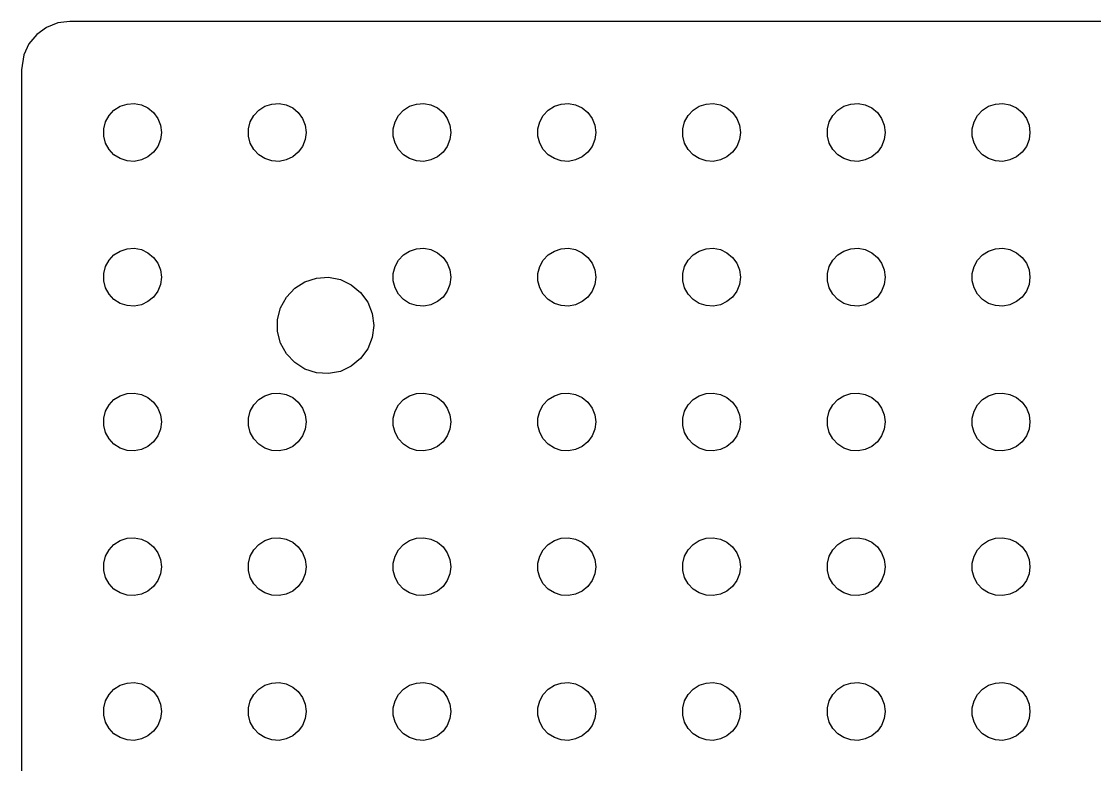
# Model space of a CAD drawing. Header units: metres. Extents: x -116 to 116, y -154 to 154.
# Drawn here: x -116.5 to -5.3, y 77 to 154 of the extents above; entities that cross this region are included whole.
import ezdxf

# ---------------------------------------------------------------- set-up
doc = ezdxf.new("R2010")
doc.units = ezdxf.units.M

msp = doc.modelspace()

# ---------------------------------------------------------------- linework, layer by layer
for p, q in [((-112.743, 153.843), (-113.909, 153.382)), ((-111.5, 154), (-112.743, 153.843)), ((111.5, 154), (-111.5, 154)), ((-114.923, 152.645), (-115.722, 151.679)), ((-113.909, 153.382), (-114.923, 152.645)), ((-115.722, 151.679), (-116.255, 150.545)), ((-116.255, 150.545), (-116.5, 149)), ((-116.5, 149), (-116.5, -149)), ((-107.427, 144.263), (-106.912, 144.812)), ((-106.912, 144.812), (-106.277, 145.214)), ((-106.277, 145.214), (-105.562, 145.447)), ((-105.562, 145.447), (-104.812, 145.494)), ((-104.812, 145.494), (-104.073, 145.353)), ((-104.073, 145.353), (-103.393, 145.033)), ((-103.393, 145.033), (-102.813, 144.554)), ((-102.813, 144.554), (-102.371, 143.945)), ((-92.427, 144.263), (-91.9123, 144.812)), ((-91.9123, 144.812), (-91.2773, 145.214)), ((-91.2773, 145.214), (-90.5621, 145.447)), ((-90.5621, 145.447), (-89.8116, 145.494)), ((-89.8116, 145.494), (-89.073, 145.353)), ((-89.073, 145.353), (-88.3925, 145.033)), ((-88.3925, 145.033), (-87.8131, 144.554)), ((-87.8131, 144.554), (-87.3711, 143.945)), ((-77.427, 144.263), (-76.9123, 144.812)), ((-76.9123, 144.812), (-76.2773, 145.214)), ((-76.2773, 145.214), (-75.5621, 145.447)), ((-75.5621, 145.447), (-74.8116, 145.494)), ((-74.8116, 145.494), (-74.073, 145.353)), ((-74.073, 145.353), (-73.3925, 145.033)), ((-73.3925, 145.033), (-72.8131, 144.554)), ((-72.8131, 144.554), (-72.3711, 143.945)), ((-62.427, 144.263), (-61.9123, 144.812)), ((-61.9123, 144.812), (-61.2773, 145.214)), ((-61.2773, 145.214), (-60.5621, 145.447)), ((-60.5621, 145.447), (-59.8116, 145.494)), ((-59.8116, 145.494), (-59.0729, 145.353)), ((-59.0729, 145.353), (-58.3925, 145.033)), ((-58.3925, 145.033), (-57.8131, 144.554)), ((-57.8131, 144.554), (-57.3711, 143.945)), ((-47.427, 144.263), (-46.9123, 144.812)), ((-46.9123, 144.812), (-46.2773, 145.214)), ((-46.2773, 145.214), (-45.5621, 145.447)), ((-45.5621, 145.447), (-44.8116, 145.494)), ((-44.8116, 145.494), (-44.0729, 145.353)), ((-44.0729, 145.353), (-43.3925, 145.033)), ((-43.3925, 145.033), (-42.8131, 144.554)), ((-42.8131, 144.554), (-42.3711, 143.945)), ((-32.427, 144.263), (-31.9123, 144.812)), ((-31.9123, 144.812), (-31.2773, 145.214)), ((-31.2773, 145.214), (-30.5621, 145.447)), ((-30.5621, 145.447), (-29.8116, 145.494)), ((-29.8116, 145.494), (-29.0729, 145.353)), ((-29.0729, 145.353), (-28.3925, 145.033)), ((-28.3925, 145.033), (-27.8131, 144.554)), ((-27.8131, 144.554), (-27.3711, 143.945)), ((-17.427, 144.263), (-16.9123, 144.812)), ((-16.9123, 144.812), (-16.2773, 145.214)), ((-16.2773, 145.214), (-15.5621, 145.447)), ((-15.5621, 145.447), (-14.8116, 145.494)), ((-14.8116, 145.494), (-14.0729, 145.353)), ((-14.0729, 145.353), (-13.3925, 145.033)), ((-13.3925, 145.033), (-12.8131, 144.554)), ((-12.8131, 144.554), (-12.3711, 143.945)), ((-107.976, 142.876), (-107.789, 143.604)), ((-107.789, 143.604), (-107.427, 144.263)), ((-102.371, 143.945), (-102.094, 143.246)), ((-92.9763, 142.876), (-92.7893, 143.604)), ((-92.7893, 143.604), (-92.427, 144.263)), ((-87.3711, 143.945), (-87.0943, 143.246)), ((-77.9763, 142.876), (-77.7893, 143.604)), ((-77.7893, 143.604), (-77.427, 144.263)), ((-72.3711, 143.945), (-72.0943, 143.246)), ((-62.9763, 142.876), (-62.7893, 143.604)), ((-62.7893, 143.604), (-62.427, 144.263)), ((-57.3711, 143.945), (-57.0942, 143.246)), ((-47.9763, 142.876), (-47.7893, 143.604)), ((-47.7893, 143.604), (-47.427, 144.263)), ((-42.3711, 143.945), (-42.0942, 143.246)), ((-32.9763, 142.876), (-32.7893, 143.604)), ((-32.7893, 143.604), (-32.427, 144.263)), ((-27.3711, 143.945), (-27.0942, 143.246)), ((-17.9763, 142.876), (-17.7893, 143.604)), ((-17.7893, 143.604), (-17.427, 144.263)), ((-12.3711, 143.945), (-12.0942, 143.246)), ((-107.976, 142.124), (-107.976, 142.876)), ((-102.094, 143.246), (-102, 142.5)), ((-102, 142.5), (-102.094, 141.754)), ((-92.9763, 142.124), (-92.9763, 142.876)), ((-87.0943, 143.246), (-87, 142.5)), ((-87, 142.5), (-87.0943, 141.754)), ((-77.9763, 142.124), (-77.9763, 142.876)), ((-72.0943, 143.246), (-72, 142.5)), ((-72, 142.5), (-72.0943, 141.754)), ((-62.9763, 142.124), (-62.9763, 142.876)), ((-57.0942, 143.246), (-57, 142.5)), ((-57, 142.5), (-57.0942, 141.754)), ((-47.9763, 142.124), (-47.9763, 142.876)), ((-42.0942, 143.246), (-42, 142.5)), ((-42, 142.5), (-42.0942, 141.754)), ((-32.9763, 142.124), (-32.9763, 142.876)), ((-27.0942, 143.246), (-27, 142.5)), ((-27, 142.5), (-27.0942, 141.754)), ((-17.9763, 142.124), (-17.9763, 142.876)), ((-12.0942, 143.246), (-12, 142.5)), ((-12, 142.5), (-12.0942, 141.754)), ((-107.789, 141.396), (-107.976, 142.124)), ((-107.427, 140.737), (-107.789, 141.396)), ((-102.094, 141.754), (-102.371, 141.055)), ((-92.7893, 141.396), (-92.9763, 142.124)), ((-92.427, 140.737), (-92.7893, 141.396)), ((-87.0943, 141.754), (-87.3711, 141.055)), ((-77.7893, 141.396), (-77.9763, 142.124)), ((-77.427, 140.737), (-77.7893, 141.396)), ((-72.0943, 141.754), (-72.3711, 141.055)), ((-62.7893, 141.396), (-62.9763, 142.124)), ((-62.427, 140.737), (-62.7893, 141.396)), ((-57.0942, 141.754), (-57.3711, 141.055)), ((-47.7893, 141.396), (-47.9763, 142.124)), ((-47.427, 140.737), (-47.7893, 141.396)), ((-42.0942, 141.754), (-42.3711, 141.055)), ((-32.7893, 141.396), (-32.9763, 142.124)), ((-32.427, 140.737), (-32.7893, 141.396)), ((-27.0942, 141.754), (-27.3711, 141.055)), ((-17.7893, 141.396), (-17.9763, 142.124)), ((-17.427, 140.737), (-17.7893, 141.396)), ((-12.0942, 141.754), (-12.3711, 141.055)), ((-106.912, 140.188), (-107.427, 140.737)), ((-106.277, 139.786), (-106.912, 140.188)), ((-102.813, 140.446), (-103.393, 139.967)), ((-102.371, 141.055), (-102.813, 140.446)), ((-91.9123, 140.188), (-92.427, 140.737)), ((-91.2773, 139.786), (-91.9123, 140.188)), ((-87.8131, 140.446), (-88.3925, 139.967)), ((-87.3711, 141.055), (-87.8131, 140.446)), ((-76.9123, 140.188), (-77.427, 140.737)), ((-76.2773, 139.786), (-76.9123, 140.188)), ((-72.8131, 140.446), (-73.3925, 139.967)), ((-72.3711, 141.055), (-72.8131, 140.446)), ((-61.9123, 140.188), (-62.427, 140.737)), ((-61.2773, 139.786), (-61.9123, 140.188)), ((-57.8131, 140.446), (-58.3925, 139.967)), ((-57.3711, 141.055), (-57.8131, 140.446)), ((-46.9123, 140.188), (-47.427, 140.737)), ((-46.2773, 139.786), (-46.9123, 140.188)), ((-42.8131, 140.446), (-43.3925, 139.967)), ((-42.3711, 141.055), (-42.8131, 140.446)), ((-31.9123, 140.188), (-32.427, 140.737)), ((-31.2773, 139.786), (-31.9123, 140.188)), ((-27.8131, 140.446), (-28.3925, 139.967)), ((-27.3711, 141.055), (-27.8131, 140.446)), ((-16.9123, 140.188), (-17.427, 140.737)), ((-16.2773, 139.786), (-16.9123, 140.188)), ((-12.8131, 140.446), (-13.3925, 139.967)), ((-12.3711, 141.055), (-12.8131, 140.446)), ((-105.562, 139.553), (-106.277, 139.786)), ((-104.812, 139.506), (-105.562, 139.553)), ((-104.073, 139.647), (-104.812, 139.506)), ((-103.393, 139.967), (-104.073, 139.647)), ((-90.5621, 139.553), (-91.2773, 139.786)), ((-89.8116, 139.506), (-90.5621, 139.553)), ((-89.073, 139.647), (-89.8116, 139.506)), ((-88.3925, 139.967), (-89.073, 139.647)), ((-75.5621, 139.553), (-76.2773, 139.786)), ((-74.8116, 139.506), (-75.5621, 139.553)), ((-74.073, 139.647), (-74.8116, 139.506)), ((-73.3925, 139.967), (-74.073, 139.647)), ((-60.5621, 139.553), (-61.2773, 139.786)), ((-59.8116, 139.506), (-60.5621, 139.553)), ((-59.0729, 139.647), (-59.8116, 139.506)), ((-58.3925, 139.967), (-59.0729, 139.647)), ((-45.5621, 139.553), (-46.2773, 139.786)), ((-44.8116, 139.506), (-45.5621, 139.553)), ((-44.0729, 139.647), (-44.8116, 139.506)), ((-43.3925, 139.967), (-44.0729, 139.647)), ((-30.5621, 139.553), (-31.2773, 139.786)), ((-29.8116, 139.506), (-30.5621, 139.553)), ((-29.0729, 139.647), (-29.8116, 139.506)), ((-28.3925, 139.967), (-29.0729, 139.647)), ((-15.5621, 139.553), (-16.2773, 139.786)), ((-14.8116, 139.506), (-15.5621, 139.553)), ((-14.0729, 139.647), (-14.8116, 139.506)), ((-13.3925, 139.967), (-14.0729, 139.647)), ((-106.912, 129.812), (-106.277, 130.214)), ((-106.277, 130.214), (-105.562, 130.447)), ((-105.562, 130.447), (-104.812, 130.494)), ((-104.812, 130.494), (-104.073, 130.353)), ((-104.073, 130.353), (-103.393, 130.033)), ((-76.9123, 129.812), (-76.2773, 130.214)), ((-76.2773, 130.214), (-75.5621, 130.447)), ((-75.5621, 130.447), (-74.8116, 130.494)), ((-74.8116, 130.494), (-74.073, 130.353)), ((-74.073, 130.353), (-73.3925, 130.033)), ((-61.9123, 129.812), (-61.2773, 130.214)), ((-61.2773, 130.214), (-60.5621, 130.447)), ((-60.5621, 130.447), (-59.8116, 130.494)), ((-59.8116, 130.494), (-59.0729, 130.353)), ((-59.0729, 130.353), (-58.3925, 130.033)), ((-46.9123, 129.812), (-46.2773, 130.214)), ((-46.2773, 130.214), (-45.5621, 130.447)), ((-45.5621, 130.447), (-44.8116, 130.494)), ((-44.8116, 130.494), (-44.0729, 130.353)), ((-44.0729, 130.353), (-43.3925, 130.033)), ((-31.9123, 129.812), (-31.2773, 130.214)), ((-31.2773, 130.214), (-30.5621, 130.447)), ((-30.5621, 130.447), (-29.8116, 130.494)), ((-29.8116, 130.494), (-29.0729, 130.353)), ((-29.0729, 130.353), (-28.3925, 130.033)), ((-16.9123, 129.812), (-16.2773, 130.214)), ((-16.2773, 130.214), (-15.5621, 130.447)), ((-15.5621, 130.447), (-14.8116, 130.494)), ((-14.8116, 130.494), (-14.0729, 130.353)), ((-14.0729, 130.353), (-13.3925, 130.033)), ((-107.789, 128.604), (-107.427, 129.263)), ((-107.427, 129.263), (-106.912, 129.812)), ((-103.393, 130.033), (-102.813, 129.554)), ((-102.813, 129.554), (-102.371, 128.945)), ((-77.7893, 128.604), (-77.427, 129.263)), ((-77.427, 129.263), (-76.9123, 129.812)), ((-73.3925, 130.033), (-72.8131, 129.554)), ((-72.8131, 129.554), (-72.3711, 128.945)), ((-62.7893, 128.604), (-62.427, 129.263)), ((-62.427, 129.263), (-61.9123, 129.812)), ((-58.3925, 130.033), (-57.8131, 129.554)), ((-57.8131, 129.554), (-57.3711, 128.945)), ((-47.7893, 128.604), (-47.427, 129.263)), ((-47.427, 129.263), (-46.9123, 129.812)), ((-43.3925, 130.033), (-42.8131, 129.554)), ((-42.8131, 129.554), (-42.3711, 128.945)), ((-32.7893, 128.604), (-32.427, 129.263)), ((-32.427, 129.263), (-31.9123, 129.812)), ((-28.3925, 130.033), (-27.8131, 129.554)), ((-27.8131, 129.554), (-27.3711, 128.945)), ((-17.7893, 128.604), (-17.427, 129.263)), ((-17.427, 129.263), (-16.9123, 129.812)), ((-13.3925, 130.033), (-12.8131, 129.554)), ((-12.8131, 129.554), (-12.3711, 128.945)), ((-107.976, 127.876), (-107.789, 128.604)), ((-107.976, 127.124), (-107.976, 127.876)), ((-102.371, 128.945), (-102.094, 128.246)), ((-102.094, 128.246), (-102, 127.5)), ((-77.9763, 127.876), (-77.7893, 128.604)), ((-77.9763, 127.124), (-77.9763, 127.876)), ((-72.3711, 128.945), (-72.0943, 128.246)), ((-72.0943, 128.246), (-72, 127.5)), ((-62.9763, 127.876), (-62.7893, 128.604)), ((-62.9763, 127.124), (-62.9763, 127.876)), ((-57.3711, 128.945), (-57.0942, 128.246)), ((-57.0942, 128.246), (-57, 127.5)), ((-47.9763, 127.876), (-47.7893, 128.604)), ((-47.9763, 127.124), (-47.9763, 127.876)), ((-42.3711, 128.945), (-42.0942, 128.246)), ((-42.0942, 128.246), (-42, 127.5)), ((-32.9763, 127.876), (-32.7893, 128.604)), ((-32.9763, 127.124), (-32.9763, 127.876)), ((-27.3711, 128.945), (-27.0942, 128.246)), ((-27.0942, 128.246), (-27, 127.5)), ((-17.9763, 127.876), (-17.7893, 128.604)), ((-17.9763, 127.124), (-17.9763, 127.876)), ((-12.3711, 128.945), (-12.0942, 128.246)), ((-12.0942, 128.246), (-12, 127.5)), ((-107.789, 126.396), (-107.976, 127.124)), ((-102, 127.5), (-102.094, 126.754)), ((-88.1871, 126.353), (-87.1289, 127.024)), ((-87.1289, 127.024), (-85.9369, 127.411)), ((-85.9369, 127.411), (-84.6861, 127.49)), ((-84.6861, 127.49), (-83.4549, 127.255)), ((-83.4549, 127.255), (-82.3209, 126.722)), ((-77.7893, 126.396), (-77.9763, 127.124)), ((-72, 127.5), (-72.0943, 126.754)), ((-62.7893, 126.396), (-62.9763, 127.124)), ((-57, 127.5), (-57.0942, 126.754)), ((-47.7893, 126.396), (-47.9763, 127.124)), ((-42, 127.5), (-42.0942, 126.754)), ((-32.7893, 126.396), (-32.9763, 127.124)), ((-27, 127.5), (-27.0942, 126.754)), ((-17.7893, 126.396), (-17.9763, 127.124)), ((-12, 127.5), (-12.0942, 126.754)), ((-107.427, 125.737), (-107.789, 126.396)), ((-106.912, 125.188), (-107.427, 125.737)), ((-102.371, 126.055), (-102.813, 125.446)), ((-102.094, 126.754), (-102.371, 126.055)), ((-89.0451, 125.439), (-88.1871, 126.353)), ((-82.3209, 126.722), (-81.3551, 125.923)), ((-81.3551, 125.923), (-80.6185, 124.909)), ((-77.427, 125.737), (-77.7893, 126.396)), ((-76.9123, 125.188), (-77.427, 125.737)), ((-72.3711, 126.055), (-72.8131, 125.446)), ((-72.0943, 126.754), (-72.3711, 126.055)), ((-62.427, 125.737), (-62.7893, 126.396)), ((-61.9123, 125.188), (-62.427, 125.737)), ((-57.3711, 126.055), (-57.8131, 125.446)), ((-57.0942, 126.754), (-57.3711, 126.055)), ((-47.427, 125.737), (-47.7893, 126.396)), ((-46.9123, 125.188), (-47.427, 125.737)), ((-42.3711, 126.055), (-42.8131, 125.446)), ((-42.0942, 126.754), (-42.3711, 126.055)), ((-32.427, 125.737), (-32.7893, 126.396)), ((-31.9123, 125.188), (-32.427, 125.737)), ((-27.3711, 126.055), (-27.8131, 125.446)), ((-27.0942, 126.754), (-27.3711, 126.055)), ((-17.427, 125.737), (-17.7893, 126.396)), ((-16.9123, 125.188), (-17.427, 125.737)), ((-12.3711, 126.055), (-12.8131, 125.446)), ((-12.0942, 126.754), (-12.3711, 126.055)), ((-106.277, 124.786), (-106.912, 125.188)), ((-105.562, 124.553), (-106.277, 124.786)), ((-104.812, 124.506), (-105.562, 124.553)), ((-104.073, 124.647), (-104.812, 124.506)), ((-103.393, 124.967), (-104.073, 124.647)), ((-102.813, 125.446), (-103.393, 124.967)), ((-89.6489, 124.341), (-89.0451, 125.439)), ((-80.6185, 124.909), (-80.1571, 123.743)), ((-76.2773, 124.786), (-76.9123, 125.188)), ((-75.5621, 124.553), (-76.2773, 124.786)), ((-74.8116, 124.506), (-75.5621, 124.553)), ((-74.073, 124.647), (-74.8116, 124.506)), ((-73.3925, 124.967), (-74.073, 124.647)), ((-72.8131, 125.446), (-73.3925, 124.967)), ((-61.2773, 124.786), (-61.9123, 125.188)), ((-60.5621, 124.553), (-61.2773, 124.786)), ((-59.8116, 124.506), (-60.5621, 124.553)), ((-59.0729, 124.647), (-59.8116, 124.506)), ((-58.3925, 124.967), (-59.0729, 124.647)), ((-57.8131, 125.446), (-58.3925, 124.967)), ((-46.2773, 124.786), (-46.9123, 125.188)), ((-45.5621, 124.553), (-46.2773, 124.786)), ((-44.8116, 124.506), (-45.5621, 124.553)), ((-44.0729, 124.647), (-44.8116, 124.506)), ((-43.3925, 124.967), (-44.0729, 124.647)), ((-42.8131, 125.446), (-43.3925, 124.967)), ((-31.2773, 124.786), (-31.9123, 125.188)), ((-30.5621, 124.553), (-31.2773, 124.786)), ((-29.8116, 124.506), (-30.5621, 124.553)), ((-29.0729, 124.647), (-29.8116, 124.506)), ((-28.3925, 124.967), (-29.0729, 124.647)), ((-27.8131, 125.446), (-28.3925, 124.967)), ((-16.2773, 124.786), (-16.9123, 125.188)), ((-15.5621, 124.553), (-16.2773, 124.786)), ((-14.8116, 124.506), (-15.5621, 124.553)), ((-14.0729, 124.647), (-14.8116, 124.506)), ((-13.3925, 124.967), (-14.0729, 124.647)), ((-12.8131, 125.446), (-13.3925, 124.967)), ((-89.9606, 123.127), (-89.6489, 124.341)), ((-80.1571, 123.743), (-80, 122.5)), ((-89.9606, 121.873), (-89.9606, 123.127)), ((-80, 122.5), (-80.1571, 121.257)), ((-89.6489, 120.659), (-89.9606, 121.873)), ((-80.1571, 121.257), (-80.6185, 120.091)), ((-89.0451, 119.561), (-89.6489, 120.659)), ((-80.6185, 120.091), (-81.3551, 119.077)), ((-88.1871, 118.647), (-89.0451, 119.561)), ((-81.3551, 119.077), (-82.3209, 118.278)), ((-87.1289, 117.976), (-88.1871, 118.647)), ((-85.9369, 117.589), (-87.1289, 117.976)), ((-82.3209, 118.278), (-83.4549, 117.745)), ((-84.6861, 117.51), (-85.9369, 117.589)), ((-83.4549, 117.745), (-84.6861, 117.51)), ((-107.427, 114.263), (-106.912, 114.812)), ((-106.912, 114.812), (-106.277, 115.214)), ((-106.277, 115.214), (-105.562, 115.447)), ((-105.562, 115.447), (-104.812, 115.494)), ((-104.812, 115.494), (-104.073, 115.353)), ((-104.073, 115.353), (-103.393, 115.033)), ((-103.393, 115.033), (-102.813, 114.554)), ((-102.813, 114.554), (-102.371, 113.945)), ((-92.427, 114.263), (-91.9123, 114.812)), ((-91.9123, 114.812), (-91.2773, 115.214)), ((-91.2773, 115.214), (-90.5621, 115.447)), ((-90.5621, 115.447), (-89.8116, 115.494)), ((-89.8116, 115.494), (-89.073, 115.353)), ((-89.073, 115.353), (-88.3925, 115.033)), ((-88.3925, 115.033), (-87.8131, 114.554)), ((-87.8131, 114.554), (-87.3711, 113.945)), ((-77.427, 114.263), (-76.9123, 114.812)), ((-76.9123, 114.812), (-76.2773, 115.214)), ((-76.2773, 115.214), (-75.5621, 115.447)), ((-75.5621, 115.447), (-74.8116, 115.494)), ((-74.8116, 115.494), (-74.073, 115.353)), ((-74.073, 115.353), (-73.3925, 115.033)), ((-73.3925, 115.033), (-72.8131, 114.554)), ((-72.8131, 114.554), (-72.3711, 113.945)), ((-62.427, 114.263), (-61.9123, 114.812)), ((-61.9123, 114.812), (-61.2773, 115.214)), ((-61.2773, 115.214), (-60.5621, 115.447)), ((-60.5621, 115.447), (-59.8116, 115.494)), ((-59.8116, 115.494), (-59.0729, 115.353)), ((-59.0729, 115.353), (-58.3925, 115.033)), ((-58.3925, 115.033), (-57.8131, 114.554)), ((-57.8131, 114.554), (-57.3711, 113.945)), ((-47.427, 114.263), (-46.9123, 114.812)), ((-46.9123, 114.812), (-46.2773, 115.214)), ((-46.2773, 115.214), (-45.5621, 115.447)), ((-45.5621, 115.447), (-44.8116, 115.494)), ((-44.8116, 115.494), (-44.0729, 115.353)), ((-44.0729, 115.353), (-43.3925, 115.033)), ((-43.3925, 115.033), (-42.8131, 114.554)), ((-42.8131, 114.554), (-42.3711, 113.945)), ((-32.427, 114.263), (-31.9123, 114.812)), ((-31.9123, 114.812), (-31.2773, 115.214)), ((-31.2773, 115.214), (-30.5621, 115.447)), ((-30.5621, 115.447), (-29.8116, 115.494)), ((-29.8116, 115.494), (-29.0729, 115.353)), ((-29.0729, 115.353), (-28.3925, 115.033)), ((-28.3925, 115.033), (-27.8131, 114.554)), ((-27.8131, 114.554), (-27.3711, 113.945)), ((-17.427, 114.263), (-16.9123, 114.812)), ((-16.9123, 114.812), (-16.2773, 115.214)), ((-16.2773, 115.214), (-15.5621, 115.447)), ((-15.5621, 115.447), (-14.8116, 115.494)), ((-14.8116, 115.494), (-14.0729, 115.353)), ((-14.0729, 115.353), (-13.3925, 115.033)), ((-13.3925, 115.033), (-12.8131, 114.554)), ((-12.8131, 114.554), (-12.3711, 113.945)), ((-107.976, 112.876), (-107.789, 113.604)), ((-107.789, 113.604), (-107.427, 114.263)), ((-102.371, 113.945), (-102.094, 113.246)), ((-92.9763, 112.876), (-92.7893, 113.604)), ((-92.7893, 113.604), (-92.427, 114.263)), ((-87.3711, 113.945), (-87.0943, 113.246)), ((-77.9763, 112.876), (-77.7893, 113.604)), ((-77.7893, 113.604), (-77.427, 114.263)), ((-72.3711, 113.945), (-72.0943, 113.246)), ((-62.9763, 112.876), (-62.7893, 113.604)), ((-62.7893, 113.604), (-62.427, 114.263)), ((-57.3711, 113.945), (-57.0942, 113.246)), ((-47.9763, 112.876), (-47.7893, 113.604)), ((-47.7893, 113.604), (-47.427, 114.263)), ((-42.3711, 113.945), (-42.0942, 113.246)), ((-32.9763, 112.876), (-32.7893, 113.604)), ((-32.7893, 113.604), (-32.427, 114.263)), ((-27.3711, 113.945), (-27.0942, 113.246)), ((-17.9763, 112.876), (-17.7893, 113.604)), ((-17.7893, 113.604), (-17.427, 114.263)), ((-12.3711, 113.945), (-12.0942, 113.246)), ((-107.976, 112.124), (-107.976, 112.876)), ((-102.094, 113.246), (-102, 112.5)), ((-102, 112.5), (-102.094, 111.754)), ((-92.9763, 112.124), (-92.9763, 112.876)), ((-87.0943, 113.246), (-87, 112.5)), ((-87, 112.5), (-87.0943, 111.754)), ((-77.9763, 112.124), (-77.9763, 112.876)), ((-72.0943, 113.246), (-72, 112.5)), ((-72, 112.5), (-72.0943, 111.754)), ((-62.9763, 112.124), (-62.9763, 112.876)), ((-57.0942, 113.246), (-57, 112.5)), ((-57, 112.5), (-57.0942, 111.754)), ((-47.9763, 112.124), (-47.9763, 112.876)), ((-42.0942, 113.246), (-42, 112.5)), ((-42, 112.5), (-42.0942, 111.754)), ((-32.9763, 112.124), (-32.9763, 112.876)), ((-27.0942, 113.246), (-27, 112.5)), ((-27, 112.5), (-27.0942, 111.754)), ((-17.9763, 112.124), (-17.9763, 112.876)), ((-12.0942, 113.246), (-12, 112.5)), ((-12, 112.5), (-12.0942, 111.754)), ((-107.789, 111.396), (-107.976, 112.124)), ((-107.427, 110.737), (-107.789, 111.396)), ((-102.094, 111.754), (-102.371, 111.055)), ((-92.7893, 111.396), (-92.9763, 112.124)), ((-92.427, 110.737), (-92.7893, 111.396)), ((-87.0943, 111.754), (-87.3711, 111.055)), ((-77.7893, 111.396), (-77.9763, 112.124)), ((-77.427, 110.737), (-77.7893, 111.396)), ((-72.0943, 111.754), (-72.3711, 111.055)), ((-62.7893, 111.396), (-62.9763, 112.124)), ((-62.427, 110.737), (-62.7893, 111.396)), ((-57.0942, 111.754), (-57.3711, 111.055)), ((-47.7893, 111.396), (-47.9763, 112.124)), ((-47.427, 110.737), (-47.7893, 111.396)), ((-42.0942, 111.754), (-42.3711, 111.055)), ((-32.7893, 111.396), (-32.9763, 112.124)), ((-32.427, 110.737), (-32.7893, 111.396)), ((-27.0942, 111.754), (-27.3711, 111.055)), ((-17.7893, 111.396), (-17.9763, 112.124)), ((-17.427, 110.737), (-17.7893, 111.396)), ((-12.0942, 111.754), (-12.3711, 111.055)), ((-106.912, 110.188), (-107.427, 110.737)), ((-106.277, 109.786), (-106.912, 110.188)), ((-102.813, 110.446), (-103.393, 109.967)), ((-102.371, 111.055), (-102.813, 110.446)), ((-91.9123, 110.188), (-92.427, 110.737)), ((-91.2773, 109.786), (-91.9123, 110.188)), ((-87.8131, 110.446), (-88.3925, 109.967)), ((-87.3711, 111.055), (-87.8131, 110.446)), ((-76.9123, 110.188), (-77.427, 110.737)), ((-76.2773, 109.786), (-76.9123, 110.188)), ((-72.8131, 110.446), (-73.3925, 109.967)), ((-72.3711, 111.055), (-72.8131, 110.446)), ((-61.9123, 110.188), (-62.427, 110.737)), ((-61.2773, 109.786), (-61.9123, 110.188)), ((-57.8131, 110.446), (-58.3925, 109.967)), ((-57.3711, 111.055), (-57.8131, 110.446)), ((-46.9123, 110.188), (-47.427, 110.737)), ((-46.2773, 109.786), (-46.9123, 110.188)), ((-42.8131, 110.446), (-43.3925, 109.967)), ((-42.3711, 111.055), (-42.8131, 110.446)), ((-31.9123, 110.188), (-32.427, 110.737)), ((-31.2773, 109.786), (-31.9123, 110.188)), ((-27.8131, 110.446), (-28.3925, 109.967)), ((-27.3711, 111.055), (-27.8131, 110.446)), ((-16.9123, 110.188), (-17.427, 110.737)), ((-16.2773, 109.786), (-16.9123, 110.188)), ((-12.8131, 110.446), (-13.3925, 109.967)), ((-12.3711, 111.055), (-12.8131, 110.446)), ((-105.562, 109.553), (-106.277, 109.786)), ((-104.812, 109.506), (-105.562, 109.553)), ((-104.073, 109.647), (-104.812, 109.506)), ((-103.393, 109.967), (-104.073, 109.647)), ((-90.5621, 109.553), (-91.2773, 109.786)), ((-89.8116, 109.506), (-90.5621, 109.553)), ((-89.073, 109.647), (-89.8116, 109.506)), ((-88.3925, 109.967), (-89.073, 109.647)), ((-75.5621, 109.553), (-76.2773, 109.786)), ((-74.8116, 109.506), (-75.5621, 109.553)), ((-74.073, 109.647), (-74.8116, 109.506)), ((-73.3925, 109.967), (-74.073, 109.647)), ((-60.5621, 109.553), (-61.2773, 109.786)), ((-59.8116, 109.506), (-60.5621, 109.553)), ((-59.0729, 109.647), (-59.8116, 109.506)), ((-58.3925, 109.967), (-59.0729, 109.647)), ((-45.5621, 109.553), (-46.2773, 109.786)), ((-44.8116, 109.506), (-45.5621, 109.553)), ((-44.0729, 109.647), (-44.8116, 109.506)), ((-43.3925, 109.967), (-44.0729, 109.647)), ((-30.5621, 109.553), (-31.2773, 109.786)), ((-29.8116, 109.506), (-30.5621, 109.553)), ((-29.0729, 109.647), (-29.8116, 109.506)), ((-28.3925, 109.967), (-29.0729, 109.647)), ((-15.5621, 109.553), (-16.2773, 109.786)), ((-14.8116, 109.506), (-15.5621, 109.553)), ((-14.0729, 109.647), (-14.8116, 109.506)), ((-13.3925, 109.967), (-14.0729, 109.647)), ((-106.912, 99.8115), (-106.277, 100.214)), ((-106.277, 100.214), (-105.562, 100.447)), ((-105.562, 100.447), (-104.812, 100.494)), ((-104.812, 100.494), (-104.073, 100.353)), ((-104.073, 100.353), (-103.393, 100.033)), ((-91.9123, 99.8115), (-91.2773, 100.214)), ((-91.2773, 100.214), (-90.5621, 100.447)), ((-90.5621, 100.447), (-89.8116, 100.494)), ((-89.8116, 100.494), (-89.073, 100.353)), ((-89.073, 100.353), (-88.3925, 100.033)), ((-76.9123, 99.8115), (-76.2773, 100.214)), ((-76.2773, 100.214), (-75.5621, 100.447)), ((-75.5621, 100.447), (-74.8116, 100.494)), ((-74.8116, 100.494), (-74.073, 100.353)), ((-74.073, 100.353), (-73.3925, 100.033)), ((-61.9123, 99.8115), (-61.2773, 100.214)), ((-61.2773, 100.214), (-60.5621, 100.447)), ((-60.5621, 100.447), (-59.8116, 100.494)), ((-59.8116, 100.494), (-59.0729, 100.353)), ((-59.0729, 100.353), (-58.3925, 100.033)), ((-46.9123, 99.8115), (-46.2773, 100.214)), ((-46.2773, 100.214), (-45.5621, 100.447)), ((-45.5621, 100.447), (-44.8116, 100.494)), ((-44.8116, 100.494), (-44.0729, 100.353)), ((-44.0729, 100.353), (-43.3925, 100.033)), ((-31.9123, 99.8115), (-31.2773, 100.214)), ((-31.2773, 100.214), (-30.5621, 100.447)), ((-30.5621, 100.447), (-29.8116, 100.494)), ((-29.8116, 100.494), (-29.0729, 100.353)), ((-29.0729, 100.353), (-28.3925, 100.033)), ((-16.9123, 99.8115), (-16.2773, 100.214)), ((-16.2773, 100.214), (-15.5621, 100.447)), ((-15.5621, 100.447), (-14.8116, 100.494)), ((-14.8116, 100.494), (-14.0729, 100.353)), ((-14.0729, 100.353), (-13.3925, 100.033)), ((-107.789, 98.6044), (-107.427, 99.2634)), ((-107.427, 99.2634), (-106.912, 99.8115)), ((-103.393, 100.033), (-102.813, 99.5536)), ((-102.813, 99.5536), (-102.371, 98.9453)), ((-92.7893, 98.6044), (-92.427, 99.2634)), ((-92.427, 99.2634), (-91.9123, 99.8115)), ((-88.3925, 100.033), (-87.8131, 99.5536)), ((-87.8131, 99.5536), (-87.3711, 98.9453)), ((-77.7893, 98.6044), (-77.427, 99.2634)), ((-77.427, 99.2634), (-76.9123, 99.8115)), ((-73.3925, 100.033), (-72.8131, 99.5536)), ((-72.8131, 99.5536), (-72.3711, 98.9453)), ((-62.7893, 98.6044), (-62.427, 99.2634)), ((-62.427, 99.2634), (-61.9123, 99.8115)), ((-58.3925, 100.033), (-57.8131, 99.5536)), ((-57.8131, 99.5536), (-57.3711, 98.9453)), ((-47.7893, 98.6044), (-47.427, 99.2634)), ((-47.427, 99.2634), (-46.9123, 99.8115)), ((-43.3925, 100.033), (-42.8131, 99.5536)), ((-42.8131, 99.5536), (-42.3711, 98.9453)), ((-32.7893, 98.6044), (-32.427, 99.2634)), ((-32.427, 99.2634), (-31.9123, 99.8115)), ((-28.3925, 100.033), (-27.8131, 99.5536)), ((-27.8131, 99.5536), (-27.3711, 98.9453)), ((-17.7893, 98.6044), (-17.427, 99.2634)), ((-17.427, 99.2634), (-16.9123, 99.8115)), ((-13.3925, 100.033), (-12.8131, 99.5536)), ((-12.8131, 99.5536), (-12.3711, 98.9453)), ((-107.976, 97.876), (-107.789, 98.6044)), ((-107.976, 97.124), (-107.976, 97.876)), ((-102.371, 98.9453), (-102.094, 98.2461)), ((-102.094, 98.2461), (-102, 97.5)), ((-92.9763, 97.876), (-92.7893, 98.6044)), ((-92.9763, 97.124), (-92.9763, 97.876)), ((-87.3711, 98.9453), (-87.0943, 98.2461)), ((-87.0943, 98.2461), (-87, 97.5)), ((-77.9763, 97.876), (-77.7893, 98.6044)), ((-77.9763, 97.124), (-77.9763, 97.876)), ((-72.3711, 98.9453), (-72.0943, 98.2461)), ((-72.0943, 98.2461), (-72, 97.5)), ((-62.9763, 97.876), (-62.7893, 98.6044)), ((-62.9763, 97.124), (-62.9763, 97.876)), ((-57.3711, 98.9453), (-57.0942, 98.2461)), ((-57.0942, 98.2461), (-57, 97.5)), ((-47.9763, 97.876), (-47.7893, 98.6044)), ((-47.9763, 97.124), (-47.9763, 97.876)), ((-42.3711, 98.9453), (-42.0942, 98.2461)), ((-42.0942, 98.2461), (-42, 97.5)), ((-32.9763, 97.876), (-32.7893, 98.6044)), ((-32.9763, 97.124), (-32.9763, 97.876)), ((-27.3711, 98.9453), (-27.0942, 98.2461)), ((-27.0942, 98.2461), (-27, 97.5)), ((-17.9763, 97.876), (-17.7893, 98.6044)), ((-17.9763, 97.124), (-17.9763, 97.876)), ((-12.3711, 98.9453), (-12.0942, 98.2461)), ((-12.0942, 98.2461), (-12, 97.5)), ((-107.789, 96.3956), (-107.976, 97.124)), ((-102.094, 96.7539), (-102.371, 96.0547)), ((-102, 97.5), (-102.094, 96.7539)), ((-92.7893, 96.3956), (-92.9763, 97.124)), ((-87.0943, 96.7539), (-87.3711, 96.0547)), ((-87, 97.5), (-87.0943, 96.7539)), ((-77.7893, 96.3956), (-77.9763, 97.124)), ((-72.0943, 96.7539), (-72.3711, 96.0547)), ((-72, 97.5), (-72.0943, 96.7539)), ((-62.7893, 96.3956), (-62.9763, 97.124)), ((-57.0942, 96.7539), (-57.3711, 96.0547)), ((-57, 97.5), (-57.0942, 96.7539)), ((-47.7893, 96.3956), (-47.9763, 97.124)), ((-42.0942, 96.7539), (-42.3711, 96.0547)), ((-42, 97.5), (-42.0942, 96.7539)), ((-32.7893, 96.3956), (-32.9763, 97.124)), ((-27.0942, 96.7539), (-27.3711, 96.0547)), ((-27, 97.5), (-27.0942, 96.7539)), ((-17.7893, 96.3956), (-17.9763, 97.124)), ((-12.0942, 96.7539), (-12.3711, 96.0547)), ((-12, 97.5), (-12.0942, 96.7539)), ((-107.427, 95.7366), (-107.789, 96.3956)), ((-106.912, 95.1885), (-107.427, 95.7366)), ((-102.371, 96.0547), (-102.813, 95.4464)), ((-92.427, 95.7366), (-92.7893, 96.3956)), ((-91.9123, 95.1885), (-92.427, 95.7366)), ((-87.3711, 96.0547), (-87.8131, 95.4464)), ((-77.427, 95.7366), (-77.7893, 96.3956)), ((-76.9123, 95.1885), (-77.427, 95.7366)), ((-72.3711, 96.0547), (-72.8131, 95.4464)), ((-62.427, 95.7366), (-62.7893, 96.3956)), ((-61.9123, 95.1885), (-62.427, 95.7366)), ((-57.3711, 96.0547), (-57.8131, 95.4464)), ((-47.427, 95.7366), (-47.7893, 96.3956)), ((-46.9123, 95.1885), (-47.427, 95.7366)), ((-42.3711, 96.0547), (-42.8131, 95.4464)), ((-32.427, 95.7366), (-32.7893, 96.3956)), ((-31.9123, 95.1885), (-32.427, 95.7366)), ((-27.3711, 96.0547), (-27.8131, 95.4464)), ((-17.427, 95.7366), (-17.7893, 96.3956)), ((-16.9123, 95.1885), (-17.427, 95.7366)), ((-12.3711, 96.0547), (-12.8131, 95.4464)), ((-106.277, 94.7855), (-106.912, 95.1885)), ((-105.562, 94.5531), (-106.277, 94.7855)), ((-104.812, 94.5059), (-105.562, 94.5531)), ((-104.073, 94.6468), (-104.812, 94.5059)), ((-103.393, 94.967), (-104.073, 94.6468)), ((-102.813, 95.4464), (-103.393, 94.967)), ((-91.2773, 94.7855), (-91.9123, 95.1885)), ((-90.5621, 94.5531), (-91.2773, 94.7855)), ((-89.8116, 94.5059), (-90.5621, 94.5531)), ((-89.073, 94.6468), (-89.8116, 94.5059)), ((-88.3925, 94.967), (-89.073, 94.6468)), ((-87.8131, 95.4464), (-88.3925, 94.967)), ((-76.2773, 94.7855), (-76.9123, 95.1885)), ((-75.5621, 94.5531), (-76.2773, 94.7855)), ((-74.8116, 94.5059), (-75.5621, 94.5531)), ((-74.073, 94.6468), (-74.8116, 94.5059)), ((-73.3925, 94.967), (-74.073, 94.6468)), ((-72.8131, 95.4464), (-73.3925, 94.967)), ((-61.2773, 94.7855), (-61.9123, 95.1885)), ((-60.5621, 94.5531), (-61.2773, 94.7855)), ((-59.8116, 94.5059), (-60.5621, 94.5531)), ((-59.0729, 94.6468), (-59.8116, 94.5059)), ((-58.3925, 94.967), (-59.0729, 94.6468)), ((-57.8131, 95.4464), (-58.3925, 94.967)), ((-46.2773, 94.7855), (-46.9123, 95.1885)), ((-45.5621, 94.5531), (-46.2773, 94.7855)), ((-44.8116, 94.5059), (-45.5621, 94.5531)), ((-44.0729, 94.6468), (-44.8116, 94.5059)), ((-43.3925, 94.967), (-44.0729, 94.6468)), ((-42.8131, 95.4464), (-43.3925, 94.967)), ((-31.2773, 94.7855), (-31.9123, 95.1885)), ((-30.5621, 94.5531), (-31.2773, 94.7855)), ((-29.8116, 94.5059), (-30.5621, 94.5531)), ((-29.0729, 94.6468), (-29.8116, 94.5059)), ((-28.3925, 94.967), (-29.0729, 94.6468)), ((-27.8131, 95.4464), (-28.3925, 94.967)), ((-16.2773, 94.7855), (-16.9123, 95.1885)), ((-15.5621, 94.5531), (-16.2773, 94.7855)), ((-14.8116, 94.5059), (-15.5621, 94.5531)), ((-14.0729, 94.6468), (-14.8116, 94.5059)), ((-13.3925, 94.967), (-14.0729, 94.6468)), ((-12.8131, 95.4464), (-13.3925, 94.967)), ((-107.427, 84.2634), (-106.912, 84.8115)), ((-106.912, 84.8115), (-106.277, 85.2145)), ((-106.277, 85.2145), (-105.562, 85.4469)), ((-105.562, 85.4469), (-104.812, 85.4941)), ((-104.812, 85.4941), (-104.073, 85.3532)), ((-104.073, 85.3532), (-103.393, 85.033)), ((-103.393, 85.033), (-102.813, 84.5536)), ((-102.813, 84.5536), (-102.371, 83.9453)), ((-92.427, 84.2634), (-91.9123, 84.8115)), ((-91.9123, 84.8115), (-91.2773, 85.2145)), ((-91.2773, 85.2145), (-90.5621, 85.4469)), ((-90.5621, 85.4469), (-89.8116, 85.4941)), ((-89.8116, 85.4941), (-89.073, 85.3532)), ((-89.073, 85.3532), (-88.3925, 85.033)), ((-88.3925, 85.033), (-87.8131, 84.5536)), ((-87.8131, 84.5536), (-87.3711, 83.9453)), ((-77.427, 84.2634), (-76.9123, 84.8115)), ((-76.9123, 84.8115), (-76.2773, 85.2145)), ((-76.2773, 85.2145), (-75.5621, 85.4469)), ((-75.5621, 85.4469), (-74.8116, 85.4941)), ((-74.8116, 85.4941), (-74.073, 85.3532)), ((-74.073, 85.3532), (-73.3925, 85.033)), ((-73.3925, 85.033), (-72.8131, 84.5536)), ((-72.8131, 84.5536), (-72.3711, 83.9453)), ((-62.427, 84.2634), (-61.9123, 84.8115)), ((-61.9123, 84.8115), (-61.2773, 85.2145)), ((-61.2773, 85.2145), (-60.5621, 85.4469)), ((-60.5621, 85.4469), (-59.8116, 85.4941)), ((-59.8116, 85.4941), (-59.0729, 85.3532)), ((-59.0729, 85.3532), (-58.3925, 85.033)), ((-58.3925, 85.033), (-57.8131, 84.5536)), ((-57.8131, 84.5536), (-57.3711, 83.9453)), ((-47.427, 84.2634), (-46.9123, 84.8115)), ((-46.9123, 84.8115), (-46.2773, 85.2145)), ((-46.2773, 85.2145), (-45.5621, 85.4469)), ((-45.5621, 85.4469), (-44.8116, 85.4941)), ((-44.8116, 85.4941), (-44.0729, 85.3532)), ((-44.0729, 85.3532), (-43.3925, 85.033)), ((-43.3925, 85.033), (-42.8131, 84.5536)), ((-42.8131, 84.5536), (-42.3711, 83.9453)), ((-32.427, 84.2634), (-31.9123, 84.8115)), ((-31.9123, 84.8115), (-31.2773, 85.2145)), ((-31.2773, 85.2145), (-30.5621, 85.4469)), ((-30.5621, 85.4469), (-29.8116, 85.4941)), ((-29.8116, 85.4941), (-29.0729, 85.3532)), ((-29.0729, 85.3532), (-28.3925, 85.033)), ((-28.3925, 85.033), (-27.8131, 84.5536)), ((-27.8131, 84.5536), (-27.3711, 83.9453)), ((-17.427, 84.2634), (-16.9123, 84.8115)), ((-16.9123, 84.8115), (-16.2773, 85.2145)), ((-16.2773, 85.2145), (-15.5621, 85.4469)), ((-15.5621, 85.4469), (-14.8116, 85.4941)), ((-14.8116, 85.4941), (-14.0729, 85.3532)), ((-14.0729, 85.3532), (-13.3925, 85.033)), ((-13.3925, 85.033), (-12.8131, 84.5536)), ((-12.8131, 84.5536), (-12.3711, 83.9453)), ((-107.976, 82.876), (-107.789, 83.6044)), ((-107.789, 83.6044), (-107.427, 84.2634)), ((-102.371, 83.9453), (-102.094, 83.2461)), ((-92.9763, 82.876), (-92.7893, 83.6044)), ((-92.7893, 83.6044), (-92.427, 84.2634)), ((-87.3711, 83.9453), (-87.0943, 83.2461)), ((-77.9763, 82.876), (-77.7893, 83.6044)), ((-77.7893, 83.6044), (-77.427, 84.2634)), ((-72.3711, 83.9453), (-72.0943, 83.2461)), ((-62.9763, 82.876), (-62.7893, 83.6044)), ((-62.7893, 83.6044), (-62.427, 84.2634)), ((-57.3711, 83.9453), (-57.0942, 83.2461)), ((-47.9763, 82.876), (-47.7893, 83.6044)), ((-47.7893, 83.6044), (-47.427, 84.2634)), ((-42.3711, 83.9453), (-42.0942, 83.2461)), ((-32.9763, 82.876), (-32.7893, 83.6044)), ((-32.7893, 83.6044), (-32.427, 84.2634)), ((-27.3711, 83.9453), (-27.0942, 83.2461)), ((-17.9763, 82.876), (-17.7893, 83.6044)), ((-17.7893, 83.6044), (-17.427, 84.2634)), ((-12.3711, 83.9453), (-12.0942, 83.2461)), ((-107.976, 82.124), (-107.976, 82.876)), ((-102.094, 83.2461), (-102, 82.5)), ((-102, 82.5), (-102.094, 81.7539)), ((-92.9763, 82.124), (-92.9763, 82.876)), ((-87.0943, 83.2461), (-87, 82.5)), ((-87, 82.5), (-87.0943, 81.7539)), ((-77.9763, 82.124), (-77.9763, 82.876)), ((-72.0943, 83.2461), (-72, 82.5)), ((-72, 82.5), (-72.0943, 81.7539)), ((-62.9763, 82.124), (-62.9763, 82.876)), ((-57.0942, 83.2461), (-57, 82.5)), ((-57, 82.5), (-57.0942, 81.7539)), ((-47.9763, 82.124), (-47.9763, 82.876)), ((-42.0942, 83.2461), (-42, 82.5)), ((-42, 82.5), (-42.0942, 81.7539)), ((-32.9763, 82.124), (-32.9763, 82.876)), ((-27.0942, 83.2461), (-27, 82.5)), ((-27, 82.5), (-27.0942, 81.7539)), ((-17.9763, 82.124), (-17.9763, 82.876)), ((-12.0942, 83.2461), (-12, 82.5)), ((-12, 82.5), (-12.0942, 81.7539)), ((-107.789, 81.3956), (-107.976, 82.124)), ((-107.427, 80.7366), (-107.789, 81.3956)), ((-102.094, 81.7539), (-102.371, 81.0547)), ((-92.7893, 81.3956), (-92.9763, 82.124)), ((-92.427, 80.7366), (-92.7893, 81.3956)), ((-87.0943, 81.7539), (-87.3711, 81.0547)), ((-77.7893, 81.3956), (-77.9763, 82.124)), ((-77.427, 80.7366), (-77.7893, 81.3956)), ((-72.0943, 81.7539), (-72.3711, 81.0547)), ((-62.7893, 81.3956), (-62.9763, 82.124)), ((-62.427, 80.7366), (-62.7893, 81.3956)), ((-57.0942, 81.7539), (-57.3711, 81.0547)), ((-47.7893, 81.3956), (-47.9763, 82.124)), ((-47.427, 80.7366), (-47.7893, 81.3956)), ((-42.0942, 81.7539), (-42.3711, 81.0547)), ((-32.7893, 81.3956), (-32.9763, 82.124)), ((-32.427, 80.7366), (-32.7893, 81.3956)), ((-27.0942, 81.7539), (-27.3711, 81.0547)), ((-17.7893, 81.3956), (-17.9763, 82.124)), ((-17.427, 80.7366), (-17.7893, 81.3956)), ((-12.0942, 81.7539), (-12.3711, 81.0547)), ((-106.912, 80.1885), (-107.427, 80.7366)), ((-106.277, 79.7855), (-106.912, 80.1885)), ((-102.813, 80.4464), (-103.393, 79.967)), ((-102.371, 81.0547), (-102.813, 80.4464)), ((-91.9123, 80.1885), (-92.427, 80.7366)), ((-91.2773, 79.7855), (-91.9123, 80.1885)), ((-87.8131, 80.4464), (-88.3925, 79.967)), ((-87.3711, 81.0547), (-87.8131, 80.4464)), ((-76.9123, 80.1885), (-77.427, 80.7366)), ((-76.2773, 79.7855), (-76.9123, 80.1885)), ((-72.8131, 80.4464), (-73.3925, 79.967)), ((-72.3711, 81.0547), (-72.8131, 80.4464)), ((-61.9123, 80.1885), (-62.427, 80.7366)), ((-61.2773, 79.7855), (-61.9123, 80.1885)), ((-57.8131, 80.4464), (-58.3925, 79.967)), ((-57.3711, 81.0547), (-57.8131, 80.4464)), ((-46.9123, 80.1885), (-47.427, 80.7366)), ((-46.2773, 79.7855), (-46.9123, 80.1885)), ((-42.8131, 80.4464), (-43.3925, 79.967)), ((-42.3711, 81.0547), (-42.8131, 80.4464)), ((-31.9123, 80.1885), (-32.427, 80.7366)), ((-31.2773, 79.7855), (-31.9123, 80.1885)), ((-27.8131, 80.4464), (-28.3925, 79.967)), ((-27.3711, 81.0547), (-27.8131, 80.4464)), ((-16.9123, 80.1885), (-17.427, 80.7366)), ((-16.2773, 79.7855), (-16.9123, 80.1885)), ((-12.8131, 80.4464), (-13.3925, 79.967)), ((-12.3711, 81.0547), (-12.8131, 80.4464)), ((-105.562, 79.5531), (-106.277, 79.7855)), ((-104.812, 79.5059), (-105.562, 79.5531)), ((-104.073, 79.6468), (-104.812, 79.5059)), ((-103.393, 79.967), (-104.073, 79.6468)), ((-90.5621, 79.5531), (-91.2773, 79.7855)), ((-89.8116, 79.5059), (-90.5621, 79.5531)), ((-89.073, 79.6468), (-89.8116, 79.5059)), ((-88.3925, 79.967), (-89.073, 79.6468)), ((-75.5621, 79.5531), (-76.2773, 79.7855)), ((-74.8116, 79.5059), (-75.5621, 79.5531)), ((-74.073, 79.6468), (-74.8116, 79.5059)), ((-73.3925, 79.967), (-74.073, 79.6468)), ((-60.5621, 79.5531), (-61.2773, 79.7855)), ((-59.8116, 79.5059), (-60.5621, 79.5531)), ((-59.0729, 79.6468), (-59.8116, 79.5059)), ((-58.3925, 79.967), (-59.0729, 79.6468)), ((-45.5621, 79.5531), (-46.2773, 79.7855)), ((-44.8116, 79.5059), (-45.5621, 79.5531)), ((-44.0729, 79.6468), (-44.8116, 79.5059)), ((-43.3925, 79.967), (-44.0729, 79.6468)), ((-30.5621, 79.5531), (-31.2773, 79.7855)), ((-29.8116, 79.5059), (-30.5621, 79.5531)), ((-29.0729, 79.6468), (-29.8116, 79.5059)), ((-28.3925, 79.967), (-29.0729, 79.6468)), ((-15.5621, 79.5531), (-16.2773, 79.7855)), ((-14.8116, 79.5059), (-15.5621, 79.5531)), ((-14.0729, 79.6468), (-14.8116, 79.5059)), ((-13.3925, 79.967), (-14.0729, 79.6468))]:
    msp.add_line(p, q)

doc.saveas('drawing.dxf')
